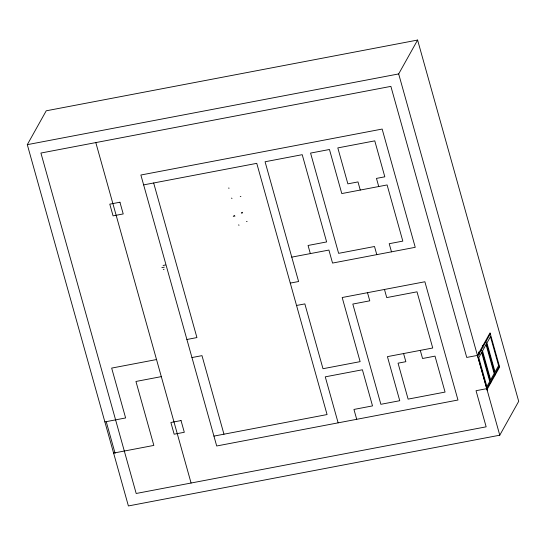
<?xml version="1.0" encoding="UTF-8"?>
<svg xmlns="http://www.w3.org/2000/svg" width="546" height="546" viewBox="0 0 546 546"><rect width="100%" height="100%" fill="white"/><g stroke="black" fill="none" stroke-linecap="round" stroke-linejoin="round"><path stroke-width="0.82" d="M231.422 198.102L232.016 198.416M240.888 196.376L240.26 196.499M241.489 212.442L241.387 213.111L242.24 213.083M27.3 144.663L46.226 110.804L417.601 40.056L518.7 401.337L499.774 435.196L128.399 505.944L27.3 144.663L398.676 73.922L417.601 40.056M490.322 333.749L477.723 356.292L487.291 390.492M499.351 366.12L486.752 388.663L476.044 390.704L486.152 426.822L136.193 493.482L40.923 153.044L390.881 86.377L466.734 357.439L477.443 355.398L490.042 332.848L499.631 367.014L487.032 389.557M239.087 225.143L238.431 224.972M234.507 215.329L233.244 216.366L234.964 216.086M228.849 187.872L228.91 188.506M143.639 184.889L256.763 163.343L327.068 414.557L213.936 436.104M163.083 265.458L165.493 265.001M161.869 267.622L164.285 267.165M163.281 269.424L164.046 269.28M291.769 257.132L328.904 250.061L332.548 263.07L415.24 247.311L382.152 129.061L140.875 175.02L216.701 445.98L457.971 400.02L424.884 281.763L342.185 297.515L360.128 361.643L322.993 368.714L304.852 303.897L296.539 305.473M290.281 283.101L298.594 281.518L265.076 161.759L302.218 154.682L326.631 241.933L308.06 245.468L310.34 253.597M186.903 339.489L196.929 337.578L153.665 182.978M156.525 359.548L111.664 368.093L125.621 417.949L104.88 421.901M191.953 357.555L201.986 355.644L223.962 434.193M161.309 376.631L135.947 381.463L153.842 445.413L113.602 453.078M242.247 212.271L242.506 212.701M246.464 221.601L247.099 221.458M485.899 341.653L495.208 374.918M482.289 345.441L482.964 347.877M481.483 349.556L490.793 382.821M478.617 351.993L479.306 354.456M398.676 73.922L499.774 435.196M378.74 186.534L376.467 178.405L384.821 176.808L374.768 140.861L337.81 147.905L347.87 183.852L357.992 181.92L360.264 190.049M420.283 350.368L422.563 358.504L435.005 356.128L445.065 392.076L408.115 399.119L398.054 363.172L405.855 361.684L403.576 353.555M391.489 251.836L389.209 243.707L402.818 241.114L387.1 184.944L341.789 193.571L329.456 149.495L310.572 153.092L338.629 253.344L374.515 246.505L376.788 254.641M384.466 289.462L386.739 297.59L417.007 291.823L432.732 348L387.421 356.634L399.754 400.709L380.876 404.306L352.818 304.054L369.778 300.819L367.506 292.69M356.709 419.308L353.945 409.439L372.515 405.896L362.407 369.772L325.266 376.842L338.138 422.843M95.809 142.588L191.08 483.026M106.374 422.154L115.097 453.33M481.633 352.504L478.767 357.637L486.875 386.609L489.742 381.483L481.633 352.504M486.049 344.601L482.534 350.901L490.642 379.873L494.157 373.58L486.049 344.601M490.472 336.698L486.95 342.99L495.058 371.969L498.58 365.67L490.472 336.698M119.936 202.225L109.787 204.156L113.063 215.868L123.212 213.936L119.936 202.225M181.033 420.563L170.884 422.495L174.16 434.207L184.309 432.275L181.033 420.563"/></g></svg>
